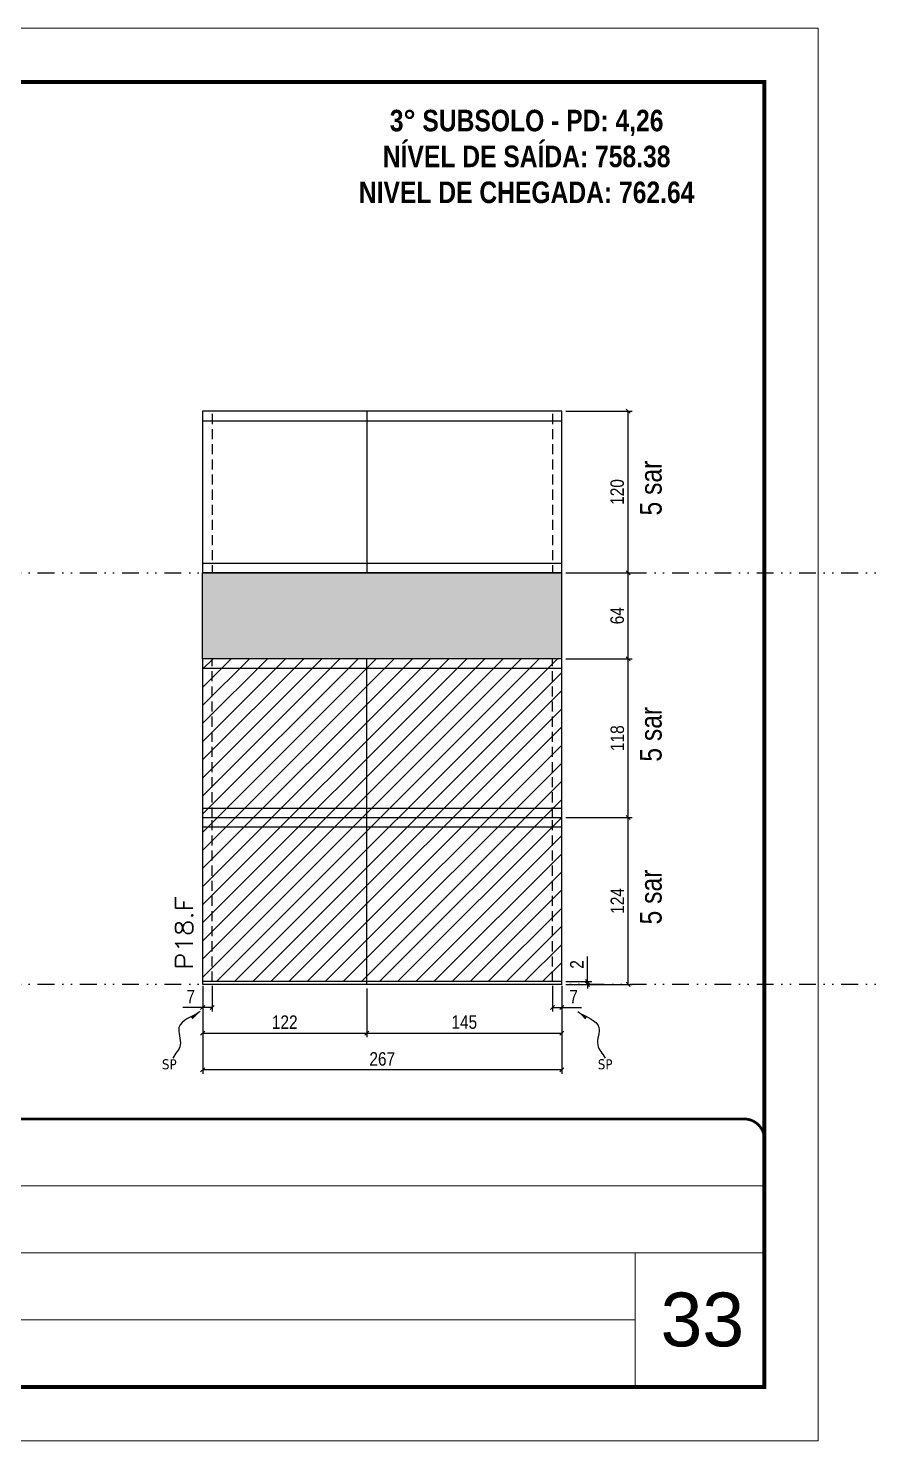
# Model space of a CAD drawing. Header units: millimetres. Extents: x 13777 to 27878, y -21631 to 6985.
# Drawn here: x 15311 to 15936, y -3254 to -2204 of the extents above; entities that cross this region are included whole.
import ezdxf

# ---------------------------------------------------------------- set-up
doc = ezdxf.new("R2010")
doc.units = ezdxf.units.MM
for name, pattern in [('CONTINUO', [0]), ('DASHED', [0.75, 0.5, -0.25]), ('DIVIDE2', [0.625, 0.25, -0.125, 0, -0.125, 0, -0.125]), ('HIDDEN', [0.375, 0.25, -0.125])]:
    doc.linetypes.add(name, pattern=pattern)
for name, color, linetype, lineweight in [('CARIMBO', 255, 'Continuous', 9), ('Folhas', 255, 'Continuous', 9), ('Hachura', 251, 'Continuous', 9), ('SARRAFO DE PRESSAO', 251, 'DASHED', 9), ('Texto Seção', 7, 'Continuous', 15)]:
    doc.layers.add(name, color=color, linetype=linetype, lineweight=lineweight)
for name, color, linetype in [('COTA', 241, 'Continuous'), ('NOMENCLATURA', 7, 'Continuous'), ('Nível', 160, 'Continuous'), ('Painéis', 200, 'Continuous'), ('SARR_2.2x7', 40, 'Continuous'), ('Sarrafo de Pressão', 42, 'HIDDEN'), ('texto', 7, 'Continuous')]:
    doc.layers.add(name, color=color, linetype=linetype)
doc.styles.add('ARIAL', font='arial.ttf')
doc.styles.add('ARIAL_NARROW', font='ARIALN.TTF', dxfattribs={"height": 0.2})
doc.styles.add('COTA TECNICA', font='techl___.ttf', dxfattribs={"height": 10})
doc.styles.add('COTA TECNICA-50', font='techl___.ttf', dxfattribs={"height": 10})
doc.styles.add('REGUA-120', font='ROMANS.shx', dxfattribs={"height": 15})
doc.styles.add('ROMANC', font='techb___.ttf', dxfattribs={"height": 2.5})
doc.styles.get("Standard").update_dxf_attribs({"font": 'arial.ttf'})
doc.dimstyles.new('COTA PAINEL-50', dxfattribs={"dimtxt": 10, "dimasz": 3, "dimexe": 3, "dimexo": 3, "dimgap": 3, "dimtad": 1, "dimdec": 1, "dimzin": 12, "dimdsep": 46, "dimtxsty": 'COTA TECNICA-50', "dimblk1": 'OBLIQUE', "dimblk2": 'OBLIQUE', "dimsah": 1, "dimcen": 0.9, "dimclrd": 4, "dimclre": 4, "dimclrt": 240, "dimadec": 1, "dimazin": 3, "dimtfac": 1, "dimtdec": 1, "dimtmove": 0, "dimatfit": 3, "dimfxl": 1, "dimtolj": 1, "dimtzin": 12, "dimarcsym": 0})
doc.dimstyles.new('PAINEL', dxfattribs={"dimtxt": 10, "dimasz": 3, "dimexe": 3, "dimexo": 3, "dimgap": 3, "dimtad": 1, "dimdec": 1, "dimzin": 12, "dimdsep": 46, "dimtxsty": 'COTA TECNICA', "dimblk1": 'OBLIQUE', "dimblk2": 'OBLIQUE', "dimsah": 1, "dimcen": 0.9, "dimclrd": 4, "dimclre": 4, "dimclrt": 240, "dimadec": 1, "dimazin": 3, "dimtfac": 1, "dimtdec": 1, "dimtmove": 0, "dimatfit": 3, "dimfxl": 1, "dimtolj": 1, "dimtzin": 12, "dimarcsym": 0})
doc.dimstyles.get("Standard").update_dxf_attribs({"dimtxt": 0.18, "dimasz": 0.18, "dimexe": 0.18, "dimexo": 0.0625, "dimgap": 0.09, "dimtad": 0, "dimtih": 1, "dimtoh": 1, "dimdec": 4, "dimzin": 0, "dimdsep": 46, "dimtxsty": 'Standard', "dimcen": 0.09, "dimadec": 0, "dimazin": 0, "dimtfac": 1, "dimtdec": 4, "dimtofl": 0, "dimtmove": 0, "dimatfit": 3, "dimfxl": 1, "dimtolj": 1, "dimtzin": 0, "dimarcsym": 0})

# ---------------------------------------------------------------- blocks, each defined once
blk = doc.blocks.new('9999999999')
at = {"color": 30, "linetype": 'CONTINUO'}
for p, q in [((98564.6, 34379.6), (99584, 34379.6)), ((98564.6, 34329.8), (99488, 34329.8)), ((99584, 34329.8), (99488, 34329.8)), ((99488, 34329.8), (99488, 34230.2)), ((98564.6, 34280), (99488, 34280))]:
    blk.add_line(p, q, dxfattribs=at)
at = {"color": 30, "linetype": 'CONTINUO', "const_width": 2}
blk.add_lwpolyline([(99584, 34230.2), (99584, 34414.4, 0.414214), (99569, 34429.4), (98229, 34429.4, 0.414214), (98214, 34414.4), (98214, 34245.2, 0.414214), (98229, 34230.2), (99584, 34230.2)], format="xyb", dxfattribs=at)
at = {"layer": 'Folhas'}
blk.add_lwpolyline([(98139, 34190.2), (99624, 34190.2), (99624, 35240.2), (98139, 35240.2)], close=True, dxfattribs=at)
at = {"layer": 'Folhas', "color": 30, "const_width": 3}
blk.add_lwpolyline([(98214, 34230.2), (99584, 34230.2), (99584, 35200.2), (98214, 35200.2)], close=True, dxfattribs=at)
blk = doc.blocks.new('_Oblique')
at = {"color": 0, "linetype": 'ByBlock', "lineweight": -2}
blk.add_line((-0.5, -0.5), (0.5, 0.5), dxfattribs=at)
blk = doc.blocks.new('*D1710')
at = {"layer": 'COTA', "color": 4, "lineweight": -2, "transparency": 16777216}
for p, q in [((15440.9, -2915.6), (15440.9, -2981.2)), ((15707.9, -2915.6), (15707.9, -2981.2)), ((15707.9, -2978.2), (15440.9, -2978.2))]:
    blk.add_line(p, q, dxfattribs=at)
at = {"layer": 'Defpoints', "color": 0, "transparency": 16777216}
for p in [(15440.9, -2912.6), (15707.9, -2912.6), (15440.9, -2978.2)]:
    blk.add_point(p, dxfattribs=at)
at = {"layer": 'COTA', "color": 4, "lineweight": -2, "transparency": 16777216, "xscale": 3, "yscale": 3, "zscale": 3, "rotation": 180}
blk.add_blockref('_Oblique', (15440.9, -2978.2), dxfattribs=at)
at = {"layer": 'COTA', "color": 4, "lineweight": -2, "transparency": 16777216, "xscale": 3, "yscale": 3, "zscale": 3}
blk.add_blockref('_Oblique', (15707.9, -2978.2), dxfattribs=at)
at = {"layer": 'COTA', "color": 240, "transparency": 16777216, "insert": (15574.4, -2970.1), "char_height": 10, "attachment_point": 5, "style": 'COTA TECNICA'}
blk.add_mtext('\\A1;267', dxfattribs=at)
blk = doc.blocks.new('*D1711')
at = {"layer": 'COTA', "color": 4, "lineweight": -2, "transparency": 16777216}
for p, q in [((15700.9, -2915.6), (15700.9, -2934.8)), ((15707.9, -2917.6), (15707.9, -2934.8)), ((15700.9, -2931.8), (15707.9, -2931.8)), ((15707.9, -2931.8), (15722.6, -2931.8))]:
    blk.add_line(p, q, dxfattribs=at)
at = {"layer": 'Defpoints', "color": 0, "transparency": 16777216}
for p in [(15700.9, -2912.6), (15707.9, -2914.6), (15707.9, -2931.8)]:
    blk.add_point(p, dxfattribs=at)
at = {"layer": 'COTA', "color": 4, "lineweight": -2, "transparency": 16777216, "xscale": 3, "yscale": 3, "zscale": 3, "rotation": 180}
blk.add_blockref('_Oblique', (15700.9, -2931.8), dxfattribs=at)
at = {"layer": 'COTA', "color": 4, "lineweight": -2, "transparency": 16777216, "xscale": 3, "yscale": 3, "zscale": 3}
blk.add_blockref('_Oblique', (15707.9, -2931.8), dxfattribs=at)
at = {"layer": 'COTA', "color": 240, "transparency": 16777216, "insert": (15716.7, -2923.8), "char_height": 10, "attachment_point": 5, "style": 'COTA TECNICA-50'}
blk.add_mtext('\\A1;7', dxfattribs=at)
blk = doc.blocks.new('*D1712')
at = {"layer": 'COTA', "color": 4, "lineweight": -2, "transparency": 16777216}
for p, q in [((15440.9, -2917.6), (15440.9, -2934.8)), ((15447.9, -2915.6), (15447.9, -2934.8)), ((15440.9, -2931.8), (15426.1, -2931.8)), ((15447.9, -2931.8), (15440.9, -2931.8))]:
    blk.add_line(p, q, dxfattribs=at)
at = {"layer": 'Defpoints', "color": 0, "transparency": 16777216}
for p in [(15440.9, -2914.6), (15447.9, -2912.6), (15440.9, -2931.8)]:
    blk.add_point(p, dxfattribs=at)
at = {"layer": 'COTA', "color": 4, "lineweight": -2, "transparency": 16777216, "xscale": 3, "yscale": 3, "zscale": 3, "rotation": 180}
blk.add_blockref('_Oblique', (15440.9, -2931.8), dxfattribs=at)
at = {"layer": 'COTA', "color": 4, "lineweight": -2, "transparency": 16777216, "xscale": 3, "yscale": 3, "zscale": 3}
blk.add_blockref('_Oblique', (15447.9, -2931.8), dxfattribs=at)
at = {"layer": 'COTA', "color": 240, "transparency": 16777216, "insert": (15432, -2923.8), "char_height": 10, "attachment_point": 5, "style": 'COTA TECNICA-50'}
blk.add_mtext('\\A1;7', dxfattribs=at)
blk = doc.blocks.new('*D1713')
at = {"layer": 'COTA', "color": 4, "lineweight": -2, "transparency": 16777216}
for p, q in [((15727.1, -2912.6), (15727.1, -2893.8)), ((15710.9, -2912.6), (15730.1, -2912.6)), ((15710.9, -2914.6), (15730.1, -2914.6)), ((15727.1, -2914.6), (15727.1, -2912.6)), ((15727.1, -2914.6), (15727.1, -2917.6))]:
    blk.add_line(p, q, dxfattribs=at)
at = {"layer": 'Defpoints', "color": 0, "transparency": 16777216}
for p in [(15707.9, -2912.6), (15707.9, -2914.6), (15727.1, -2914.6)]:
    blk.add_point(p, dxfattribs=at)
at = {"layer": 'COTA', "color": 4, "lineweight": -2, "transparency": 16777216, "xscale": 3, "yscale": 3, "zscale": 3}
for p, rotation in [((15727.1, -2912.6), 270), ((15727.1, -2914.6), 90)]:
    blk.add_blockref('_Oblique', p, dxfattribs=dict(at, rotation=rotation))
at = {"layer": 'COTA', "color": 240, "transparency": 16777216, "insert": (15719.1, -2899.8), "char_height": 10, "attachment_point": 5, "rotation": 90, "style": 'COTA TECNICA-50'}
blk.add_mtext('\\A1;2', dxfattribs=at)
blk = doc.blocks.new('*D1731')
at = {"layer": 'COTA', "color": 4, "lineweight": -2, "transparency": 16777216}
for p, q in [((15710.9, -2608.6), (15760.2, -2608.6)), ((15757.2, -2672.6), (15757.2, -2608.6)), ((15710.9, -2672.6), (15760.2, -2672.6))]:
    blk.add_line(p, q, dxfattribs=at)
at = {"layer": 'Defpoints', "color": 0, "transparency": 16777216}
for p in [(15707.9, -2608.6), (15757.2, -2608.6), (15707.9, -2672.6)]:
    blk.add_point(p, dxfattribs=at)
at = {"layer": 'COTA', "color": 4, "lineweight": -2, "transparency": 16777216, "xscale": 3, "yscale": 3, "zscale": 3}
for p, rotation in [((15757.2, -2608.6), 90), ((15757.2, -2672.6), 270)]:
    blk.add_blockref('_Oblique', p, dxfattribs=dict(at, rotation=rotation))
at = {"layer": 'COTA', "color": 240, "transparency": 16777216, "insert": (15749.1, -2640.6), "char_height": 10, "attachment_point": 5, "rotation": 90, "style": 'COTA TECNICA-50'}
blk.add_mtext('\\A1;64', dxfattribs=at)
blk = doc.blocks.new('*D1714')
at = {"layer": 'COTA', "color": 4, "lineweight": -2, "transparency": 16777216}
for p, q in [((15710.9, -2672.6), (15760.2, -2672.6)), ((15757.2, -2790.6), (15757.2, -2672.6)), ((15710.9, -2790.6), (15760.2, -2790.6))]:
    blk.add_line(p, q, dxfattribs=at)
at = {"layer": 'Defpoints', "color": 0, "transparency": 16777216}
for p in [(15707.9, -2672.6), (15757.2, -2672.6), (15707.9, -2790.6)]:
    blk.add_point(p, dxfattribs=at)
at = {"layer": 'COTA', "color": 4, "lineweight": -2, "transparency": 16777216, "xscale": 3, "yscale": 3, "zscale": 3}
for p, rotation in [((15757.2, -2672.6), 90), ((15757.2, -2790.6), 270)]:
    blk.add_blockref('_Oblique', p, dxfattribs=dict(at, rotation=rotation))
at = {"layer": 'COTA', "color": 240, "transparency": 16777216, "insert": (15749.2, -2731.6), "char_height": 10, "attachment_point": 5, "rotation": 90, "style": 'COTA TECNICA-50'}
blk.add_mtext('\\A1;118', dxfattribs=at)
blk = doc.blocks.new('*D1732')
at = {"layer": 'COTA', "color": 4, "linetype": 'ByBlock', "lineweight": -2, "transparency": 16777216}
for p, q in [((15710.9, -2790.6), (15760.2, -2790.6)), ((15757.2, -2914.6), (15757.2, -2790.6)), ((15710.9, -2914.6), (15760.2, -2914.6))]:
    blk.add_line(p, q, dxfattribs=at)
at = {"layer": 'Defpoints', "color": 0, "linetype": 'ByBlock', "transparency": 16777216}
for p in [(15707.9, -2790.6), (15757.2, -2790.6), (15707.9, -2914.6)]:
    blk.add_point(p, dxfattribs=at)
at = {"layer": 'COTA', "color": 4, "linetype": 'ByBlock', "lineweight": -2, "transparency": 16777216, "xscale": 3, "yscale": 3, "zscale": 3}
for p, rotation in [((15757.2, -2790.6), 90), ((15757.2, -2914.6), 270)]:
    blk.add_blockref('_Oblique', p, dxfattribs=dict(at, rotation=rotation))
at = {"layer": 'COTA', "color": 240, "linetype": 'ByBlock', "transparency": 16777216, "insert": (15749.2, -2852.6), "char_height": 10, "attachment_point": 5, "rotation": 90, "style": 'COTA TECNICA'}
blk.add_mtext('\\A1;124', dxfattribs=at)
blk = doc.blocks.new('*D1733')
at = {"layer": 'COTA', "color": 4, "linetype": 'ByBlock', "lineweight": -2, "transparency": 16777216}
for p, q in [((15710.9, -2790.6), (15760.2, -2790.6)), ((15757.2, -2914.6), (15757.2, -2790.6)), ((15710.9, -2914.6), (15760.2, -2914.6))]:
    blk.add_line(p, q, dxfattribs=at)
at = {"layer": 'Defpoints', "color": 0, "linetype": 'ByBlock', "transparency": 16777216}
for p in [(15707.9, -2790.6), (15757.2, -2790.6), (15707.9, -2914.6)]:
    blk.add_point(p, dxfattribs=at)
at = {"layer": 'COTA', "color": 4, "linetype": 'ByBlock', "lineweight": -2, "transparency": 16777216, "xscale": 3, "yscale": 3, "zscale": 3}
for p, rotation in [((15757.2, -2790.6), 90), ((15757.2, -2914.6), 270)]:
    blk.add_blockref('_Oblique', p, dxfattribs=dict(at, rotation=rotation))
at = {"layer": 'COTA', "color": 240, "linetype": 'ByBlock', "transparency": 16777216, "insert": (15749.2, -2852.6), "char_height": 10, "attachment_point": 5, "rotation": 90, "style": 'COTA TECNICA'}
blk.add_mtext('\\A1;124', dxfattribs=at)
blk = doc.blocks.new('*D1734')
at = {"layer": 'COTA', "color": 4, "lineweight": -2, "transparency": 16777216}
for p, q in [((15562.9, -2917.6), (15562.9, -2953.8)), ((15707.9, -2917.6), (15707.9, -2953.8)), ((15562.9, -2950.8), (15707.9, -2950.8))]:
    blk.add_line(p, q, dxfattribs=at)
at = {"layer": 'Defpoints', "color": 0, "transparency": 16777216}
for p in [(15562.9, -2914.6), (15707.9, -2914.6), (15707.9, -2950.8)]:
    blk.add_point(p, dxfattribs=at)
at = {"layer": 'COTA', "color": 4, "lineweight": -2, "transparency": 16777216, "xscale": 3, "yscale": 3, "zscale": 3, "rotation": 180}
blk.add_blockref('_Oblique', (15562.9, -2950.8), dxfattribs=at)
at = {"layer": 'COTA', "color": 4, "lineweight": -2, "transparency": 16777216, "xscale": 3, "yscale": 3, "zscale": 3}
blk.add_blockref('_Oblique', (15707.9, -2950.8), dxfattribs=at)
at = {"layer": 'COTA', "color": 240, "transparency": 16777216, "insert": (15635.4, -2942.7), "char_height": 10, "attachment_point": 5, "style": 'COTA TECNICA'}
blk.add_mtext('\\A1;145', dxfattribs=at)
blk = doc.blocks.new('*D1735')
at = {"layer": 'COTA', "color": 4, "lineweight": -2, "transparency": 16777216}
for p, q in [((15440.9, -2917.6), (15440.9, -2953.8)), ((15562.9, -2917.6), (15562.9, -2953.8)), ((15440.9, -2950.8), (15562.9, -2950.8))]:
    blk.add_line(p, q, dxfattribs=at)
at = {"layer": 'Defpoints', "color": 0, "transparency": 16777216}
for p in [(15440.9, -2914.6), (15562.9, -2914.6), (15562.9, -2950.8)]:
    blk.add_point(p, dxfattribs=at)
at = {"layer": 'COTA', "color": 4, "lineweight": -2, "transparency": 16777216, "xscale": 3, "yscale": 3, "zscale": 3, "rotation": 180}
blk.add_blockref('_Oblique', (15440.9, -2950.8), dxfattribs=at)
at = {"layer": 'COTA', "color": 4, "lineweight": -2, "transparency": 16777216, "xscale": 3, "yscale": 3, "zscale": 3}
blk.add_blockref('_Oblique', (15562.9, -2950.8), dxfattribs=at)
at = {"layer": 'COTA', "color": 240, "transparency": 16777216, "insert": (15501.9, -2942.7), "char_height": 10, "attachment_point": 5, "style": 'COTA TECNICA'}
blk.add_mtext('\\A1;122', dxfattribs=at)
blk = doc.blocks.new('*D2319')
at = {"layer": 'COTA', "color": 4, "lineweight": -2, "transparency": 16777216}
for p, q in [((15710.9, -2488.6), (15760.2, -2488.6)), ((15757.2, -2608.6), (15757.2, -2488.6)), ((15710.9, -2608.6), (15760.2, -2608.6))]:
    blk.add_line(p, q, dxfattribs=at)
at = {"layer": 'Defpoints', "color": 0, "transparency": 16777216}
for p in [(15707.9, -2488.6), (15757.2, -2488.6), (15707.9, -2608.6)]:
    blk.add_point(p, dxfattribs=at)
at = {"layer": 'COTA', "color": 4, "lineweight": -2, "transparency": 16777216, "xscale": 3, "yscale": 3, "zscale": 3}
for p, rotation in [((15757.2, -2488.6), 90), ((15757.2, -2608.6), 270)]:
    blk.add_blockref('_Oblique', p, dxfattribs=dict(at, rotation=rotation))
at = {"layer": 'COTA', "color": 240, "transparency": 16777216, "insert": (15749.1, -2548.6), "char_height": 10, "attachment_point": 5, "rotation": 90, "style": 'COTA TECNICA'}
blk.add_mtext('\\A1;120', dxfattribs=at)

msp = doc.modelspace()

# ---------------------------------------------------------------- hatches: boundary and pattern name
at = {"layer": 'COTA', "linetype": 'ByBlock'}
h = msp.add_hatch(dxfattribs=at)
h.set_pattern_fill('AR-CONC', color=256, scale=0.03)
h.set_pattern_definition([(50, (9998.7953, -13612.033), (5.46554, -0.4781726), [0.5715, -6.2865]), (355, (9998.7953, -13612.033), (-1.0573026, 5.7317054), [0.4572, -5.0292175]), (100.451445, (9999.251, -13612.073), (4.4082374, 5.2535326), [0.4857003, -5.3427073]), (46.1842, (9998.795, -13610.509), (8.1323712, -1.26127), [0.85725, -9.42975]), (96.63556, (9999.473, -13610.614), (7.122124, 7.4227837), [0.7285507, -8.014068]), (351.18415, (9998.795, -13610.509), (7.122124, 7.422784), [0.685799, -7.543792]), (21, (9999.5573, -13610.89), (4.5484317, -3.067956), [0.5715, -6.2865]), (326, (9999.5573, -13610.89), (1.8540609, 5.525639), [0.4572, -5.0292]), (71.451445, (9999.9364, -13611.1457), (6.4024926, 2.457683), [0.4857003, -5.3426981]), (37.5, (9998.7953, -13612.033), (0.0926581, 2.53665117), [0, -4.96824, 0, -5.1054, 0, -5.04825]), (7.5, (9998.7953, -13612.033), (2.0045899, 3.00541724), [0, -2.91084, 0, -4.85394, 0, -1.92405]), (327.5, (9997.096, -13612.033), (4.06771786, -0.17186232), [0, -1.905, 0, -5.9436, 0, -7.8867]), (317.5, (9996.334, -13612.033), (4.4438754, 0.7627947), [0, -2.4765, 0, -3.94716, 0, -5.6007])])
h.paths.add_polyline_path([(15707.88, -2672.59), (15707.88, -2608.59), (15440.88, -2608.59), (15440.88, -2672.59)])
at = {"layer": 'Hachura', "linetype": 'ByBlock'}
h = msp.add_hatch(dxfattribs=at)
h.set_pattern_fill('ANSI31', color=256, scale=3)
h.set_pattern_definition([(45, (-4768.5, -1148.575), (-6.735192, 6.735192), [])])
h.paths.add_polyline_path([(14604.86, -2672.59), (14604.86, -2645.59), (14579.86, -2645.59), (14579.86, -2672.59)])
h.paths.add_polyline_path([(14579.86, -2912.59), (14604.86, -2912.59), (14604.86, -2672.59), (14579.86, -2672.59)])
h.paths.add_polyline_path([(14795.03, -2672.61), (14776.03, -2672.61), (14776.03, -2912.59), (14795.03, -2912.59)])
h.paths.add_polyline_path([(15223.15, -2790.59), (15223.15, -2672.59), (14992.15, -2672.59), (14992.15, -2790.59)])
h.paths.add_polyline_path([(14992.15, -2790.59), (14992.15, -2912.59), (15223.15, -2912.59), (15223.15, -2790.59)])
h.paths.add_polyline_path([(15562.88, -2790.59), (15440.88, -2790.59), (15440.88, -2912.59), (15562.88, -2912.59)])
h.paths.add_polyline_path([(15707.88, -2912.59), (15707.88, -2790.59), (15562.88, -2790.59), (15562.88, -2912.59)])
h.paths.add_polyline_path([(15707.88, -2790.59), (15707.88, -2672.59), (15562.88, -2672.59), (15562.88, -2790.59)])
h.paths.add_polyline_path([(15562.88, -2672.59), (15440.88, -2672.59), (15440.88, -2790.59), (15562.88, -2790.59)])

# ---------------------------------------------------------------- linework, layer by layer
at = {"layer": 'COTA', "linetype": 'ByBlock'}
for p, q in [((15707.88, -2608.59), (15440.88, -2608.59)), ((15440.88, -2672.59), (15440.88, -2608.59)), ((15707.88, -2672.59), (15707.88, -2608.59))]:
    msp.add_line(p, q, dxfattribs=at)
at = {"layer": 'Nível', "color": 4, "linetype": 'DIVIDE2', "ltscale": 50}
for p, q in [((13777.11, -2608.59), (21531.15, -2608.59)), ((13777.11, -2914.59), (21531.15, -2914.59))]:
    msp.add_line(p, q, dxfattribs=at)
at = {"layer": 'Painéis'}
for p, q in [((15562.88, -2488.59), (15562.88, -2608.59)), ((15707.88, -2672.59), (15440.88, -2672.59)), ((15440.88, -2672.59), (15440.88, -2912.59)), ((15562.88, -2914.59), (15562.88, -2672.59)), ((15707.88, -2912.59), (15707.88, -2672.59)), ((15440.88, -2790.59), (15707.88, -2790.59))]:
    msp.add_line(p, q, dxfattribs=at)
for points in [[(15440.88, -2608.59), (15707.88, -2608.59), (15707.88, -2488.59), (15440.88, -2488.59)], [(15707.88, -2912.59), (15440.88, -2912.59), (15440.88, -2914.59), (15707.88, -2914.59)]]:
    msp.add_lwpolyline(points, close=True, dxfattribs=at)
at = {"layer": 'SARR_2.2x7'}
for p, q in [((15440.88, -2495.59), (15707.88, -2495.59)), ((15440.88, -2601.59), (15707.88, -2601.59)), ((15440.88, -2679.59), (15707.88, -2679.59)), ((15440.88, -2783.59), (15707.88, -2783.59)), ((15440.88, -2797.59), (15707.88, -2797.59))]:
    msp.add_line(p, q, dxfattribs=at)
at = {"layer": 'Sarrafo de Pressão', "ltscale": 30}
for p, q in [((15447.88, -2490.59), (15447.88, -2608.59)), ((15700.88, -2490.59), (15700.88, -2608.59)), ((15447.88, -2790.59), (15447.88, -2672.59)), ((15700.88, -2790.59), (15700.88, -2672.59)), ((15447.88, -2912.59), (15447.88, -2790.59)), ((15700.88, -2912.59), (15700.88, -2790.59))]:
    msp.add_line(p, q, dxfattribs=at)

# ---------------------------------------------------------------- block references
at = {"layer": 'SARRAFO DE PRESSAO', "color": 6, "linetype": 'ByBlock'}
msp.add_blockref('9999999999', (-83725.51, -37444.08), dxfattribs=at)

# ---------------------------------------------------------------- texts
at = {"layer": 'CARIMBO', "style": 'ARIAL'}
msp.add_text('33', height=40, dxfattribs=at).set_placement((15781.33, -3183.73))
at = {"layer": 'NOMENCLATURA', "style": 'ARIAL_NARROW'}
for p in [(15782.12, -2566.07), (15782.12, -2749.07), (15782.12, -2870.07)]:
    msp.add_text('5 sar', height=16, rotation=90, dxfattribs=at).set_placement(p)
at = {"layer": 'NOMENCLATURA', "color": 2, "insert": (15681.75, -2237.81), "char_height": 16, "attachment_point": 2, "style": 'ROMANC'}
msp.add_mtext_dynamic_manual_height_columns('\\P3° SUBSOLO - PD: 4,26\\PNÍVEL DE SAÍDA: 758.38\\PNIVEL DE CHEGADA: 762.64', width=300.2766, gutter_width=1, heights=[0], dxfattribs=at)
at = {"layer": 'texto', "color": 0, "char_height": 7.5, "attachment_point": 5}
for insert in [(15416.1, -2974.08), (15740.13, -2974.08)]:
    msp.add_mtext('{\\fTahoma|b0|i0|c0|p34;\\C4;SP}', dxfattribs=dict(at, insert=insert))
at = {"layer": 'Texto Seção', "style": 'REGUA-120', "width": 1.1}
msp.add_text('P18.F', height=13, rotation=90, dxfattribs=at).set_placement((15433.63, -2903.83))

# ---------------------------------------------------------------- dimensions: what is measured, and where the dimension line sits
at = {"layer": 'COTA'}
for base, p1, p2, angle, dimstyle, picture, middle in [((15757.25, -2488.59), (15707.88, -2608.59), (15707.88, -2488.59), 90, 'PAINEL', '*D2319', (15749.14, -2548.59)), ((15757.25, -2608.59), (15707.88, -2672.59), (15707.88, -2608.59), 90, 'COTA PAINEL-50', '*D1731', (15749.14, -2640.59)), ((15757.25, -2672.59), (15707.88, -2790.59), (15707.88, -2672.59), 90, 'COTA PAINEL-50', '*D1714', (15749.15, -2731.59)), ((15440.88, -2931.83), (15447.88, -2912.59), (15440.88, -2914.59), 180, 'COTA PAINEL-50', '*D1712', (15432.01, -2923.76))]:
    dim = msp.add_linear_dim(base=base, p1=p1, p2=p2, angle=angle, dimstyle=dimstyle, dxfattribs=at)
    dim.commit()
    dim.dimension.update_dxf_attribs({"geometry": picture, "text_midpoint": middle})
at = {"layer": 'COTA', "linetype": 'ByBlock'}
for picture in ['*D1732', '*D1733']:
    dim = msp.add_aligned_dim(p1=(15707.88, -2914.59), p2=(15707.88, -2790.59), distance=-49.37, dimstyle='PAINEL', dxfattribs=at)
    dim.commit()
    dim.dimension.update_dxf_attribs({"geometry": picture, "text_midpoint": (15749.17, -2852.59)})
at = {"layer": 'COTA'}
dim = msp.add_linear_dim(base=(15727.14, -2914.59), p1=(15707.88, -2912.59), p2=(15707.88, -2914.59), angle=90, dimstyle='COTA PAINEL-50', dxfattribs=at)
dim.commit()
dim.dimension.update_dxf_attribs({"geometry": '*D1713', "text_midpoint": (15727.14, -2899.84), "dimtype": 160})
dim = msp.add_linear_dim(base=(15440.88, -2978.21), p1=(15707.88, -2912.59), p2=(15440.88, -2912.59), angle=180, dimstyle='PAINEL', override={"dimarcsym": 2}, dxfattribs=at)
dim.commit()
dim.dimension.update_dxf_attribs({"geometry": '*D1710', "text_midpoint": (15574.38, -2970.11)})
for base, p1, p2, dimstyle, picture, middle in [((15562.88, -2950.77), (15440.88, -2914.59), (15562.88, -2914.59), 'PAINEL', '*D1735', (15501.88, -2942.71)), ((15707.88, -2931.83), (15700.88, -2912.59), (15707.88, -2914.59), 'COTA PAINEL-50', '*D1711', (15716.74, -2923.76))]:
    dim = msp.add_linear_dim(base=base, p1=p1, p2=p2, dimstyle=dimstyle, dxfattribs=at)
    dim.commit()
    dim.dimension.update_dxf_attribs({"geometry": picture, "text_midpoint": middle})
dim = msp.add_linear_dim(base=(15707.88, -2950.77), p1=(15562.88, -2914.59), p2=(15707.88, -2914.59), dimstyle='PAINEL', override={"dimtmove": 1}, dxfattribs=at)
dim.commit()
dim.dimension.update_dxf_attribs({"geometry": '*D1734', "text_midpoint": (15635.38, -2942.66)})

# ---------------------------------------------------------------- leaders
at = {"layer": 'COTA', "path_type": 1}
for points in [[(15439.05, -2934.77), (15423.26, -2946.61), (15424.19, -2959.61), (15418.64, -2969.39)], [(15719.71, -2934.77), (15735.49, -2946.61), (15734.57, -2959.61), (15740.12, -2969.39)]]:
    msp.add_leader(points, dimstyle='Standard', override={"dimasz": 8}, dxfattribs=at)

doc.saveas('drawing.dxf')
